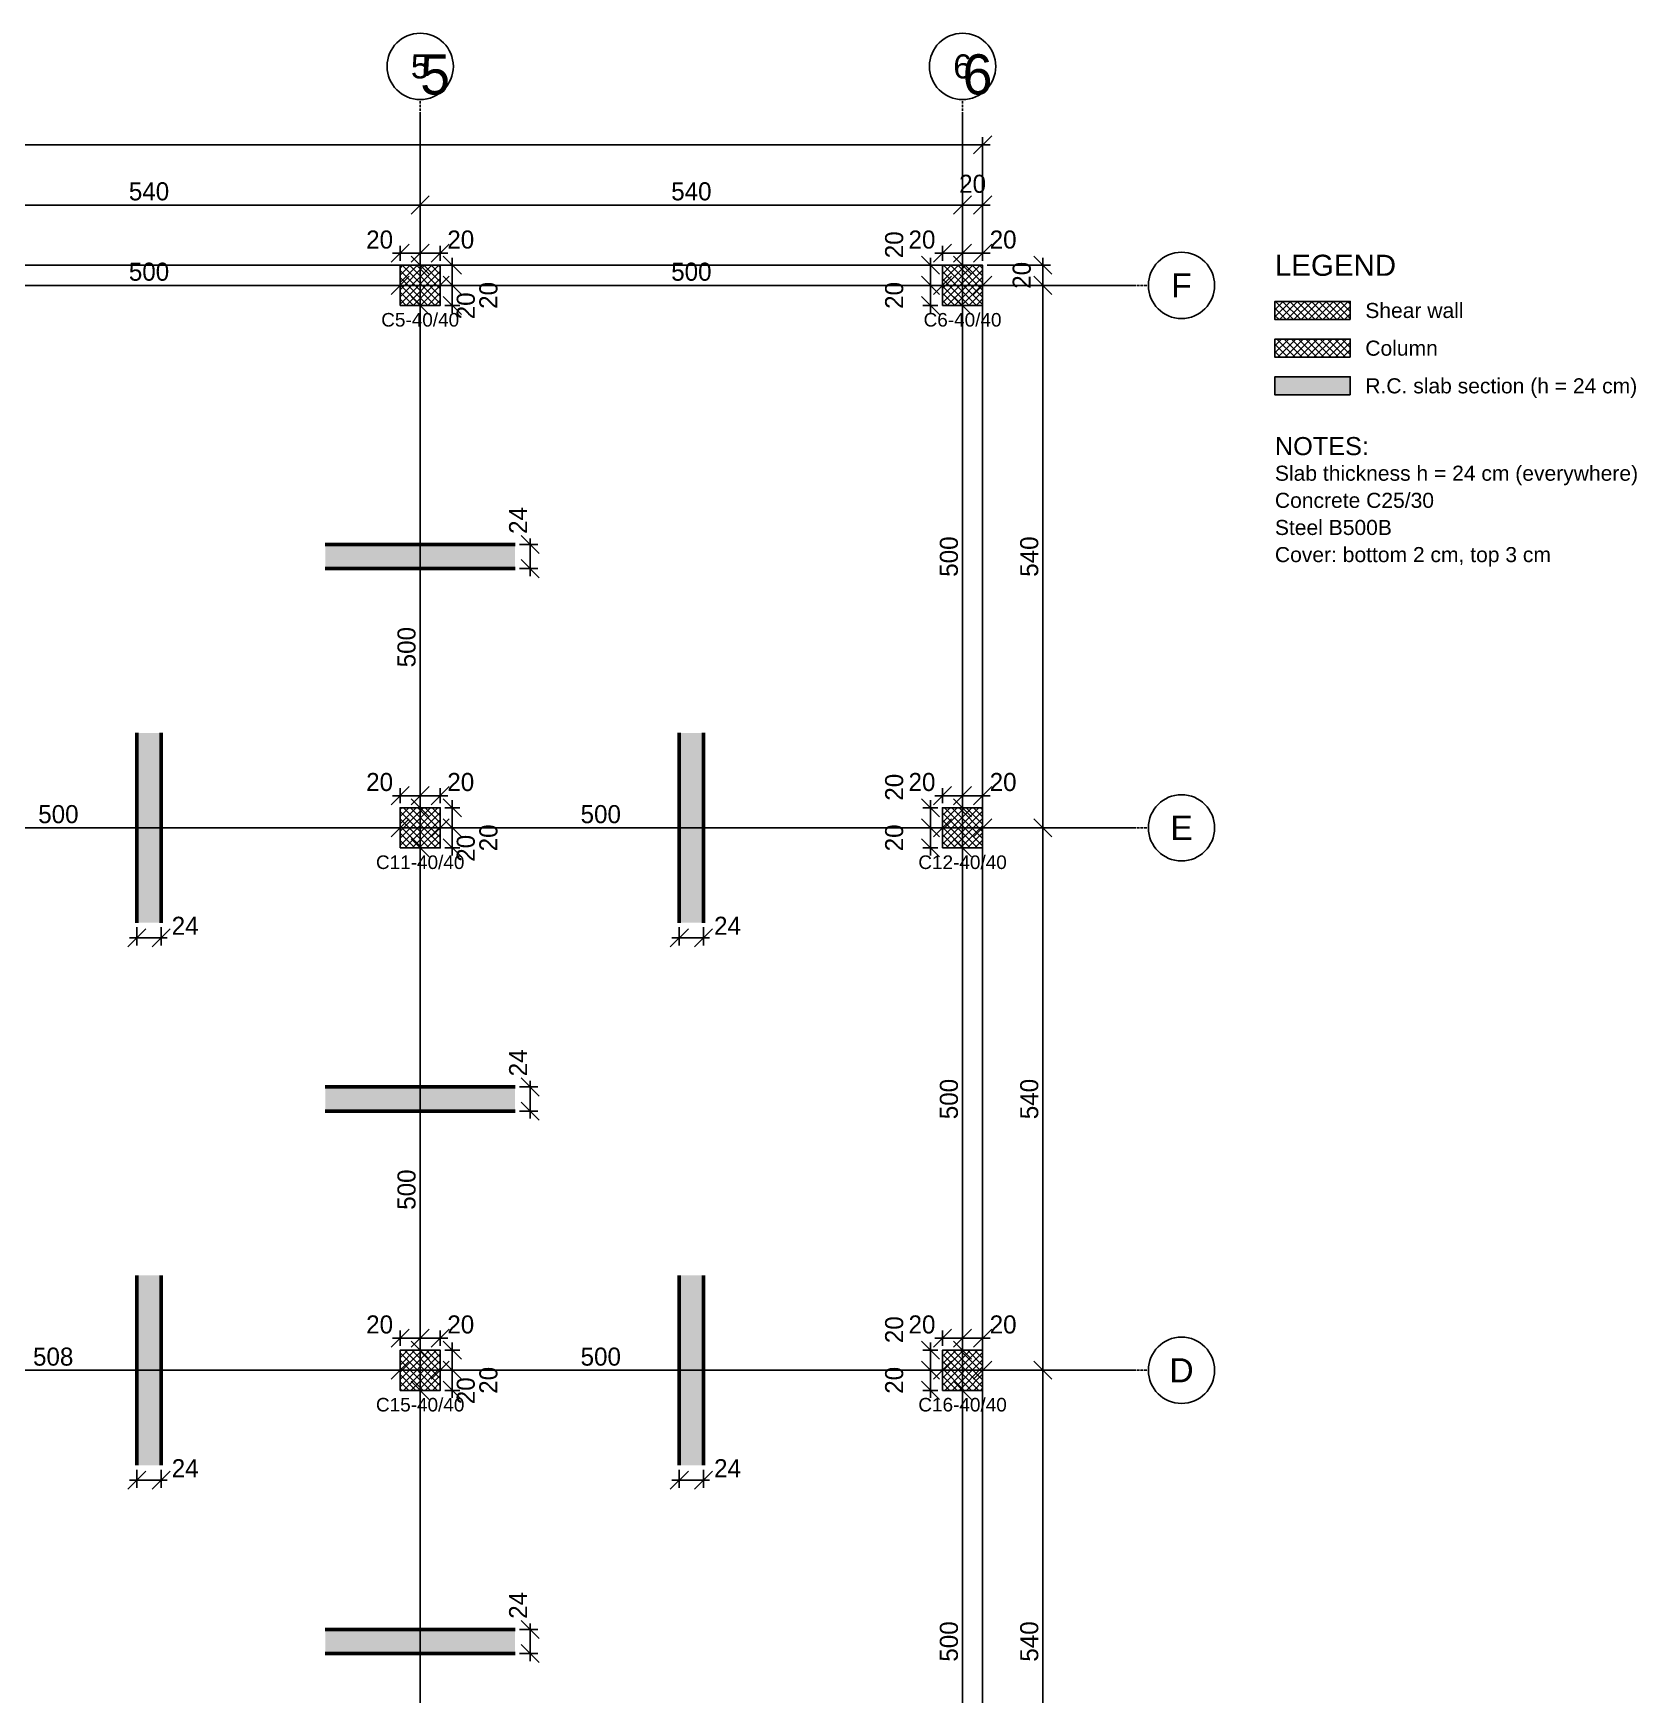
# Model space of a CAD drawing. Header units: centimetres. Extents: x -231 to 7431, y -4464 to 7215.
# Drawn here: x 1795 to 3391, y 5467 to 7121 of the extents above; entities that cross this region are included whole.
import ezdxf
from ezdxf.enums import TextEntityAlignment as Align

# ---------------------------------------------------------------- set-up
doc = ezdxf.new("R2010")
doc.units = ezdxf.units.CM
doc.linetypes.add('DASHDOT', pattern=[3.556, 2.54, -0.508, 0, -0.508])
for name, color, linetype in [('AXIS', 8, 'Continuous'), ('COLUMN', 3, 'Continuous'), ('FW_AXIS', 7, 'Continuous'), ('FW_COLUMN_HATCH', 8, 'Continuous'), ('FW_DIM', 7, 'Continuous'), ('FW_SLAB_SECTION', 8, 'Continuous'), ('FW_TEXT', 7, 'Continuous'), ('FW_WALL_HATCH', 8, 'Continuous'), ('SLAB', 7, 'Continuous')]:
    doc.layers.add(name, color=color, linetype=linetype)
doc.styles.add('REBAR_TXT', font='arial.ttf')
doc.dimstyles.new('FW_DIM', dxfattribs={"dimtxt": 18, "dimasz": 9, "dimexe": 7.5, "dimexo": 4.5, "dimgap": 4.5, "dimtad": 1, "dimdec": 0, "dimtxsty": 'Standard', "dimtsz": 9, "dimcen": 2.5, "dimdle": 7.5, "dimclrd": 256, "dimclre": 256, "dimclrt": 7, "dimazin": 3, "dimtfac": 1, "dimtmove": 2, "dimatfit": 3})

# ---------------------------------------------------------------- blocks, each defined once
blk = doc.blocks.new('_OBLIQUE')
at = {"color": 0, "linetype": 'BYBLOCK'}
blk.add_line((-0.5, -0.5), (0.5, 0.5), dxfattribs=at)
blk = doc.blocks.new('*D214')
for p, q in [((2152.5, 5790), (2207.5, 5790)), ((2160, 5794.5), (2160, 5797.5)), ((2200, 5794.5), (2200, 5797.5))]:
    blk.add_line(p, q)
at = {"layer": 'Defpoints'}
for p in [(2160, 5790), (2160, 5790), (2200, 5790)]:
    blk.add_point(p, dxfattribs=at)
at = {"layer": 'FW_DIM', "xscale": 18, "yscale": 18}
for p in [(2160, 5790), (2200, 5790)]:
    blk.add_blockref('_OBLIQUE', p, dxfattribs=at)
blk = doc.blocks.new('*D216')
for p, q in [((2692.5, 5790), (2747.5, 5790)), ((2700, 5794.5), (2700, 5797.5)), ((2740, 5794.5), (2740, 5797.5))]:
    blk.add_line(p, q)
at = {"layer": 'Defpoints'}
for p in [(2700, 5790), (2700, 5790), (2740, 5790)]:
    blk.add_point(p, dxfattribs=at)
at = {"layer": 'FW_DIM', "xscale": 18, "yscale": 18}
for p in [(2700, 5790), (2740, 5790)]:
    blk.add_blockref('_OBLIQUE', p, dxfattribs=at)
blk = doc.blocks.new('*D225')
for p, q in [((2160, 6334.5), (2160, 6337.5)), ((2200, 6334.5), (2200, 6337.5)), ((2152.5, 6330), (2207.5, 6330))]:
    blk.add_line(p, q)
at = {"layer": 'Defpoints'}
for p in [(2160, 6330), (2160, 6330), (2200, 6330)]:
    blk.add_point(p, dxfattribs=at)
at = {"layer": 'FW_DIM', "xscale": 18, "yscale": 18}
for p in [(2160, 6330), (2200, 6330)]:
    blk.add_blockref('_OBLIQUE', p, dxfattribs=at)
blk = doc.blocks.new('*D227')
for p, q in [((2700, 6334.5), (2700, 6337.5)), ((2740, 6334.5), (2740, 6337.5)), ((2692.5, 6330), (2747.5, 6330))]:
    blk.add_line(p, q)
at = {"layer": 'Defpoints'}
for p in [(2700, 6330), (2700, 6330), (2740, 6330)]:
    blk.add_point(p, dxfattribs=at)
at = {"layer": 'FW_DIM', "xscale": 18, "yscale": 18}
for p in [(2700, 6330), (2740, 6330)]:
    blk.add_blockref('_OBLIQUE', p, dxfattribs=at)
blk = doc.blocks.new('*D236')
for p, q in [((2152.5, 6870), (2207.5, 6870)), ((2160, 6874.5), (2160, 6877.5)), ((2200, 6874.5), (2200, 6877.5))]:
    blk.add_line(p, q)
at = {"layer": 'Defpoints'}
for p in [(2160, 6870), (2160, 6870), (2200, 6870)]:
    blk.add_point(p, dxfattribs=at)
at = {"layer": 'FW_DIM', "xscale": 18, "yscale": 18}
for p in [(2160, 6870), (2200, 6870)]:
    blk.add_blockref('_OBLIQUE', p, dxfattribs=at)
blk = doc.blocks.new('*D238')
for p, q in [((2692.5, 6870), (2747.5, 6870)), ((2700, 6874.5), (2700, 6877.5)), ((2740, 6874.5), (2740, 6877.5))]:
    blk.add_line(p, q)
at = {"layer": 'Defpoints'}
for p in [(2700, 6870), (2700, 6870), (2740, 6870)]:
    blk.add_point(p, dxfattribs=at)
at = {"layer": 'FW_DIM', "xscale": 18, "yscale": 18}
for p in [(2700, 6870), (2740, 6870)]:
    blk.add_blockref('_OBLIQUE', p, dxfattribs=at)
blk = doc.blocks.new('*D284')
for p, q in [((2180, 5265), (2180, 5777.5)), ((2175.5, 5770), (2172.5, 5770)), ((2175.5, 5272.5), (2172.5, 5272.5))]:
    blk.add_line(p, q)
at = {"layer": 'Defpoints'}
for p in [(2180, 5770), (2180, 5272.5), (2180, 5272.5)]:
    blk.add_point(p, dxfattribs=at)
at = {"layer": 'FW_DIM', "xscale": 18, "yscale": 18, "rotation": 90}
for p in [(2180, 5770), (2180, 5272.5)]:
    blk.add_blockref('_OBLIQUE', p, dxfattribs=at)
at = {"layer": 'FW_DIM', "color": 7, "insert": (2166.5, 5431.59), "char_height": 18, "attachment_point": 5, "rotation": 90}
blk.add_mtext('498', dxfattribs=at)
blk = doc.blocks.new('*D285')
for p, q in [((2175.5, 5810), (2172.5, 5810)), ((2180, 5762.5), (2180, 5817.5)), ((2175.5, 5770), (2172.5, 5770))]:
    blk.add_line(p, q)
at = {"layer": 'Defpoints'}
for p in [(2180, 5810), (2180, 5770), (2180, 5770)]:
    blk.add_point(p, dxfattribs=at)
at = {"layer": 'FW_DIM', "xscale": 18, "yscale": 18, "rotation": 90}
for p in [(2180, 5810), (2180, 5770)]:
    blk.add_blockref('_OBLIQUE', p, dxfattribs=at)
blk = doc.blocks.new('*D286')
for p, q in [((2175.5, 6310), (2172.5, 6310)), ((2180, 5802.5), (2180, 6317.5)), ((2175.5, 5810), (2172.5, 5810))]:
    blk.add_line(p, q)
at = {"layer": 'Defpoints'}
for p in [(2180, 6310), (2180, 5810), (2180, 5810)]:
    blk.add_point(p, dxfattribs=at)
at = {"layer": 'FW_DIM', "xscale": 18, "yscale": 18, "rotation": 90}
for p in [(2180, 6310), (2180, 5810)]:
    blk.add_blockref('_OBLIQUE', p, dxfattribs=at)
at = {"layer": 'FW_DIM', "color": 7, "insert": (2166.5, 5969.84), "char_height": 18, "attachment_point": 5, "rotation": 90}
blk.add_mtext('500', dxfattribs=at)
blk = doc.blocks.new('*D287')
for p, q in [((2180, 6302.5), (2180, 6357.5)), ((2175.5, 6350), (2172.5, 6350)), ((2175.5, 6310), (2172.5, 6310))]:
    blk.add_line(p, q)
at = {"layer": 'Defpoints'}
for p in [(2180, 6350), (2180, 6310), (2180, 6310)]:
    blk.add_point(p, dxfattribs=at)
at = {"layer": 'FW_DIM', "xscale": 18, "yscale": 18, "rotation": 90}
for p in [(2180, 6350), (2180, 6310)]:
    blk.add_blockref('_OBLIQUE', p, dxfattribs=at)
blk = doc.blocks.new('*D288')
for p, q in [((2175.5, 6850), (2172.5, 6850)), ((2180, 6342.5), (2180, 6857.5)), ((2175.5, 6350), (2172.5, 6350))]:
    blk.add_line(p, q)
at = {"layer": 'Defpoints'}
for p in [(2180, 6850), (2180, 6350), (2180, 6350)]:
    blk.add_point(p, dxfattribs=at)
at = {"layer": 'FW_DIM', "xscale": 18, "yscale": 18, "rotation": 90}
for p in [(2180, 6850), (2180, 6350)]:
    blk.add_blockref('_OBLIQUE', p, dxfattribs=at)
at = {"layer": 'FW_DIM', "color": 7, "insert": (2166.5, 6509.84), "char_height": 18, "attachment_point": 5, "rotation": 90}
blk.add_mtext('500', dxfattribs=at)
blk = doc.blocks.new('*D289')
for p, q in [((2180, 6842.5), (2180, 6897.5)), ((2175.5, 6890), (2172.5, 6890)), ((2175.5, 6850), (2172.5, 6850))]:
    blk.add_line(p, q)
at = {"layer": 'Defpoints'}
for p in [(2180, 6890), (2180, 6850), (2180, 6850)]:
    blk.add_point(p, dxfattribs=at)
at = {"layer": 'FW_DIM', "xscale": 18, "yscale": 18, "rotation": 90}
for p in [(2180, 6890), (2180, 6850)]:
    blk.add_blockref('_OBLIQUE', p, dxfattribs=at)
blk = doc.blocks.new('*D295')
for p, q in [((2720, 5262.5), (2720, 5777.5)), ((2715.5, 5770), (2712.5, 5770)), ((2715.5, 5270), (2712.5, 5270))]:
    blk.add_line(p, q)
at = {"layer": 'Defpoints'}
for p in [(2720, 5770), (2720, 5270), (2720, 5270)]:
    blk.add_point(p, dxfattribs=at)
at = {"layer": 'FW_DIM', "xscale": 18, "yscale": 18, "rotation": 90}
for p in [(2720, 5770), (2720, 5270)]:
    blk.add_blockref('_OBLIQUE', p, dxfattribs=at)
at = {"layer": 'FW_DIM', "color": 7, "insert": (2706.5, 5520), "char_height": 18, "attachment_point": 5, "rotation": 90}
blk.add_mtext('500', dxfattribs=at)
blk = doc.blocks.new('*D296')
for p, q in [((2715.5, 5810), (2712.5, 5810)), ((2720, 5762.5), (2720, 5817.5)), ((2715.5, 5770), (2712.5, 5770))]:
    blk.add_line(p, q)
at = {"layer": 'Defpoints'}
for p in [(2720, 5810), (2720, 5770), (2720, 5770)]:
    blk.add_point(p, dxfattribs=at)
at = {"layer": 'FW_DIM', "xscale": 18, "yscale": 18, "rotation": 90}
for p in [(2720, 5810), (2720, 5770)]:
    blk.add_blockref('_OBLIQUE', p, dxfattribs=at)
blk = doc.blocks.new('*D297')
for p, q in [((2715.5, 6310), (2712.5, 6310)), ((2720, 5802.5), (2720, 6317.5)), ((2715.5, 5810), (2712.5, 5810))]:
    blk.add_line(p, q)
at = {"layer": 'Defpoints'}
for p in [(2720, 6310), (2720, 5810), (2720, 5810)]:
    blk.add_point(p, dxfattribs=at)
at = {"layer": 'FW_DIM', "xscale": 18, "yscale": 18, "rotation": 90}
for p in [(2720, 6310), (2720, 5810)]:
    blk.add_blockref('_OBLIQUE', p, dxfattribs=at)
at = {"layer": 'FW_DIM', "color": 7, "insert": (2706.5, 6060), "char_height": 18, "attachment_point": 5, "rotation": 90}
blk.add_mtext('500', dxfattribs=at)
blk = doc.blocks.new('*D298')
for p, q in [((2720, 6302.5), (2720, 6357.5)), ((2715.5, 6350), (2712.5, 6350)), ((2715.5, 6310), (2712.5, 6310))]:
    blk.add_line(p, q)
at = {"layer": 'Defpoints'}
for p in [(2720, 6350), (2720, 6310), (2720, 6310)]:
    blk.add_point(p, dxfattribs=at)
at = {"layer": 'FW_DIM', "xscale": 18, "yscale": 18, "rotation": 90}
for p in [(2720, 6350), (2720, 6310)]:
    blk.add_blockref('_OBLIQUE', p, dxfattribs=at)
blk = doc.blocks.new('*D299')
for p, q in [((2715.5, 6850), (2712.5, 6850)), ((2720, 6342.5), (2720, 6857.5)), ((2715.5, 6350), (2712.5, 6350))]:
    blk.add_line(p, q)
at = {"layer": 'Defpoints'}
for p in [(2720, 6850), (2720, 6350), (2720, 6350)]:
    blk.add_point(p, dxfattribs=at)
at = {"layer": 'FW_DIM', "xscale": 18, "yscale": 18, "rotation": 90}
for p in [(2720, 6850), (2720, 6350)]:
    blk.add_blockref('_OBLIQUE', p, dxfattribs=at)
at = {"layer": 'FW_DIM', "color": 7, "insert": (2706.5, 6600), "char_height": 18, "attachment_point": 5, "rotation": 90}
blk.add_mtext('500', dxfattribs=at)
blk = doc.blocks.new('*D300')
for p, q in [((2720, 6842.5), (2720, 6897.5)), ((2715.5, 6890), (2712.5, 6890)), ((2715.5, 6850), (2712.5, 6850))]:
    blk.add_line(p, q)
at = {"layer": 'Defpoints'}
for p in [(2720, 6890), (2720, 6850), (2720, 6850)]:
    blk.add_point(p, dxfattribs=at)
at = {"layer": 'FW_DIM', "xscale": 18, "yscale": 18, "rotation": 90}
for p in [(2720, 6890), (2720, 6850)]:
    blk.add_blockref('_OBLIQUE', p, dxfattribs=at)
blk = doc.blocks.new('*D305')
for p, q in [((1632.5, 6950), (2187.5, 6950)), ((1640, 6894.5), (1640, 6957.5)), ((2180, 6894.5), (2180, 6957.5))]:
    blk.add_line(p, q)
at = {"layer": 'Defpoints'}
for p in [(1640, 6950), (1640, 6890), (2180, 6890)]:
    blk.add_point(p, dxfattribs=at)
at = {"layer": 'FW_DIM', "xscale": 18, "yscale": 18}
for p in [(1640, 6950), (2180, 6950)]:
    blk.add_blockref('_OBLIQUE', p, dxfattribs=at)
at = {"layer": 'FW_DIM', "color": 7, "insert": (1910, 6963.5), "char_height": 18, "attachment_point": 5}
blk.add_mtext('540', dxfattribs=at)
blk = doc.blocks.new('*D306')
for p, q in [((2172.5, 6950), (2727.5, 6950)), ((2180, 6894.5), (2180, 6957.5)), ((2720, 6894.5), (2720, 6957.5))]:
    blk.add_line(p, q)
at = {"layer": 'Defpoints'}
for p in [(2180, 6950), (2180, 6890), (2720, 6890)]:
    blk.add_point(p, dxfattribs=at)
at = {"layer": 'FW_DIM', "xscale": 18, "yscale": 18}
for p in [(2180, 6950), (2720, 6950)]:
    blk.add_blockref('_OBLIQUE', p, dxfattribs=at)
at = {"layer": 'FW_DIM', "color": 7, "insert": (2450, 6963.5), "char_height": 18, "attachment_point": 5}
blk.add_mtext('540', dxfattribs=at)
blk = doc.blocks.new('*D307')
for p, q in [((2712.5, 6950), (2747.5, 6950)), ((2720, 6894.5), (2720, 6957.5)), ((2740, 6894.5), (2740, 6957.5))]:
    blk.add_line(p, q)
at = {"layer": 'Defpoints'}
for p in [(2720, 6950), (2720, 6890), (2740, 6890)]:
    blk.add_point(p, dxfattribs=at)
at = {"layer": 'FW_DIM', "xscale": 18, "yscale": 18}
for p in [(2720, 6950), (2740, 6950)]:
    blk.add_blockref('_OBLIQUE', p, dxfattribs=at)
at = {"layer": 'FW_DIM', "color": 7, "insert": (2730, 6971), "char_height": 18, "attachment_point": 5}
blk.add_mtext('20', dxfattribs=at)
blk = doc.blocks.new('*D315')
for p, q in [((0, 6894.5), (0, 7017.5)), ((2740, 6894.5), (2740, 7017.5)), ((-7.5, 7010), (2747.5, 7010))]:
    blk.add_line(p, q)
at = {"layer": 'Defpoints'}
for p in [(0, 7010), (0, 6890), (2740, 6890)]:
    blk.add_point(p, dxfattribs=at)
at = {"layer": 'FW_DIM', "xscale": 18, "yscale": 18}
for p in [(0, 7010), (2740, 7010)]:
    blk.add_blockref('_OBLIQUE', p, dxfattribs=at)
at = {"layer": 'FW_DIM', "color": 7, "insert": (1370, 7023.5), "char_height": 18, "attachment_point": 5}
blk.add_mtext('2740', dxfattribs=at)
blk = doc.blocks.new('*D326')
for p, q in [((2744.5, 5790), (2807.5, 5790)), ((2800, 5242.5), (2800, 5797.5)), ((2744.5, 5250), (2807.5, 5250))]:
    blk.add_line(p, q)
at = {"layer": 'Defpoints'}
for p in [(2740, 5790), (2740, 5250), (2800, 5250)]:
    blk.add_point(p, dxfattribs=at)
at = {"layer": 'FW_DIM', "xscale": 18, "yscale": 18, "rotation": 90}
for p in [(2800, 5790), (2800, 5250)]:
    blk.add_blockref('_OBLIQUE', p, dxfattribs=at)
at = {"layer": 'FW_DIM', "color": 7, "insert": (2786.5, 5520), "char_height": 18, "attachment_point": 5, "rotation": 90}
blk.add_mtext('540', dxfattribs=at)
blk = doc.blocks.new('*D327')
for p, q in [((2800, 5782.5), (2800, 6337.5)), ((2744.5, 6330), (2807.5, 6330)), ((2744.5, 5790), (2807.5, 5790))]:
    blk.add_line(p, q)
at = {"layer": 'Defpoints'}
for p in [(2740, 6330), (2740, 5790), (2800, 5790)]:
    blk.add_point(p, dxfattribs=at)
at = {"layer": 'FW_DIM', "xscale": 18, "yscale": 18, "rotation": 90}
for p in [(2800, 6330), (2800, 5790)]:
    blk.add_blockref('_OBLIQUE', p, dxfattribs=at)
at = {"layer": 'FW_DIM', "color": 7, "insert": (2786.5, 6060), "char_height": 18, "attachment_point": 5, "rotation": 90}
blk.add_mtext('540', dxfattribs=at)
blk = doc.blocks.new('*D328')
for p, q in [((2744.5, 6870), (2807.5, 6870)), ((2800, 6322.5), (2800, 6877.5)), ((2744.5, 6330), (2807.5, 6330))]:
    blk.add_line(p, q)
at = {"layer": 'Defpoints'}
for p in [(2740, 6870), (2740, 6330), (2800, 6330)]:
    blk.add_point(p, dxfattribs=at)
at = {"layer": 'FW_DIM', "xscale": 18, "yscale": 18, "rotation": 90}
for p in [(2800, 6870), (2800, 6330)]:
    blk.add_blockref('_OBLIQUE', p, dxfattribs=at)
at = {"layer": 'FW_DIM', "color": 7, "insert": (2786.5, 6600), "char_height": 18, "attachment_point": 5, "rotation": 90}
blk.add_mtext('540', dxfattribs=at)
blk = doc.blocks.new('*D329')
for p, q in [((2800, 6862.5), (2800, 6897.5)), ((2744.5, 6890), (2807.5, 6890)), ((2744.5, 6870), (2807.5, 6870))]:
    blk.add_line(p, q)
at = {"layer": 'Defpoints'}
for p in [(2740, 6890), (2740, 6870), (2800, 6870)]:
    blk.add_point(p, dxfattribs=at)
at = {"layer": 'FW_DIM', "xscale": 18, "yscale": 18, "rotation": 90}
for p in [(2800, 6890), (2800, 6870)]:
    blk.add_blockref('_OBLIQUE', p, dxfattribs=at)
at = {"layer": 'FW_DIM', "color": 7, "insert": (2779, 6880), "char_height": 18, "attachment_point": 5, "rotation": 90}
blk.add_mtext('20', dxfattribs=at)

msp = doc.modelspace()

# ---------------------------------------------------------------- hatches: boundary and pattern name
at = {"layer": 'FW_COLUMN_HATCH'}
h = msp.add_hatch(dxfattribs=at)
h.set_pattern_fill('ANSI37', scale=1.6)
h.paths.add_polyline_path([(2160, 6850), (2160, 6890), (2200, 6890), (2200, 6850), (2160, 6850)])
h = msp.add_hatch(dxfattribs=at)
h.set_pattern_fill('ANSI37', scale=1.6)
h.paths.add_polyline_path([(2700, 6850), (2700, 6890), (2740, 6890), (2740, 6850), (2700, 6850)])
h = msp.add_hatch(dxfattribs=at)
h.set_pattern_fill('ANSI37', scale=1.6)
h.paths.add_polyline_path([(3106, 6798.5), (3106, 6816.5), (3031, 6816.5), (3031, 6798.5), (3106, 6798.5)])
h = msp.add_hatch(dxfattribs=at)
h.set_pattern_fill('ANSI37', scale=1.6)
h.paths.add_polyline_path([(2160, 6310), (2160, 6350), (2200, 6350), (2200, 6310), (2160, 6310)])
h = msp.add_hatch(dxfattribs=at)
h.set_pattern_fill('ANSI37', scale=1.6)
h.paths.add_polyline_path([(2700, 6310), (2700, 6350), (2740, 6350), (2740, 6310), (2700, 6310)])
h = msp.add_hatch(dxfattribs=at)
h.set_pattern_fill('ANSI37', scale=1.6)
h.paths.add_polyline_path([(2160, 5770), (2160, 5810), (2200, 5810), (2200, 5770), (2160, 5770)])
h = msp.add_hatch(dxfattribs=at)
h.set_pattern_fill('ANSI37', scale=1.6)
h.paths.add_polyline_path([(2700, 5770), (2700, 5810), (2740, 5810), (2740, 5770), (2700, 5770)])
at = {"layer": 'FW_SLAB_SECTION'}
h = msp.add_hatch(color=8, dxfattribs=at)
h.dxf.hatch_style = 1
h.paths.add_polyline_path([(3106, 6761), (3106, 6779), (3031, 6779), (3031, 6761), (3106, 6761)])
h = msp.add_hatch(color=8, dxfattribs=at)
h.dxf.hatch_style = 1
h.paths.add_polyline_path([(2274.5, 6588), (2274.5, 6612), (2085.5, 6612), (2085.5, 6588), (2274.5, 6588)])
h = msp.add_hatch(color=8, dxfattribs=at)
h.dxf.hatch_style = 1
h.paths.add_polyline_path([(1922, 6235.5), (1922, 6424.5), (1898, 6424.5), (1898, 6235.5), (1922, 6235.5)])
h = msp.add_hatch(color=8, dxfattribs=at)
h.dxf.hatch_style = 1
h.paths.add_polyline_path([(2462, 6235.5), (2462, 6424.5), (2438, 6424.5), (2438, 6235.5), (2462, 6235.5)])
h = msp.add_hatch(color=8, dxfattribs=at)
h.dxf.hatch_style = 1
h.paths.add_polyline_path([(2274.5, 6048), (2274.5, 6072), (2085.5, 6072), (2085.5, 6048), (2274.5, 6048)])
h = msp.add_hatch(color=8, dxfattribs=at)
h.dxf.hatch_style = 1
h.paths.add_polyline_path([(1922, 5695.5), (1922, 5884.5), (1898, 5884.5), (1898, 5695.5), (1922, 5695.5)])
h = msp.add_hatch(color=8, dxfattribs=at)
h.dxf.hatch_style = 1
h.paths.add_polyline_path([(2462, 5695.5), (2462, 5884.5), (2438, 5884.5), (2438, 5695.5), (2462, 5695.5)])
h = msp.add_hatch(color=8, dxfattribs=at)
h.dxf.hatch_style = 1
h.paths.add_polyline_path([(2274.5, 5508), (2274.5, 5532), (2085.5, 5532), (2085.5, 5508), (2274.5, 5508)])
at = {"layer": 'FW_WALL_HATCH'}
h = msp.add_hatch(dxfattribs=at)
h.set_pattern_fill('ANSI37', scale=1.6)
h.paths.add_polyline_path([(3106, 6836), (3106, 6854), (3031, 6854), (3031, 6836), (3106, 6836)])

# ---------------------------------------------------------------- linework, layer by layer
at = {"layer": 'AXIS'}
for p, q in [((2180, 4000), (2180, 7040)), ((2720, 4000), (2720, 7040)), ((-150, 6870), (2890, 6870)), ((-150, 6330), (2890, 6330)), ((-150, 5790), (2890, 5790))]:
    msp.add_line(p, q, dxfattribs=at)
at = {"layer": 'COLUMN'}
for points in [[(2160, 6850), (2200, 6850), (2200, 6890), (2160, 6890)], [(2700, 6850), (2740, 6850), (2740, 6890), (2700, 6890)], [(2160, 6310), (2200, 6310), (2200, 6350), (2160, 6350)], [(2700, 6310), (2740, 6310), (2740, 6350), (2700, 6350)], [(2160, 5770), (2200, 5770), (2200, 5810), (2160, 5810)], [(2700, 5770), (2740, 5770), (2740, 5810), (2700, 5810)]]:
    msp.add_lwpolyline(points, close=True, dxfattribs=at)
at = {"layer": 'FW_AXIS', "linetype": 'DASHDOT'}
for p, q in [((2180, 7040), (2180, 7055)), ((2720, 7040), (2720, 7055)), ((2890, 6870), (2905, 6870)), ((2890, 6330), (2905, 6330)), ((2890, 5790), (2905, 5790))]:
    msp.add_line(p, q, dxfattribs=at)
at = {"layer": 'FW_AXIS'}
for centre in [(2180, 7088), (2720, 7088), (2938, 6870), (2938, 6330), (2938, 5790)]:
    msp.add_circle(centre, 33, dxfattribs=at)
at = {"layer": 'FW_SLAB_SECTION', "color": 7, "lineweight": 50}
for p, q in [((2085.5, 6612), (2274.5, 6612)), ((2085.5, 6588), (2274.5, 6588)), ((1898, 6235.5), (1898, 6424.5)), ((1922, 6235.5), (1922, 6424.5)), ((2438, 6235.5), (2438, 6424.5)), ((2462, 6235.5), (2462, 6424.5)), ((2085.5, 6072), (2274.5, 6072)), ((2085.5, 6048), (2274.5, 6048)), ((1898, 5695.5), (1898, 5884.5)), ((1922, 5695.5), (1922, 5884.5)), ((2438, 5695.5), (2438, 5884.5)), ((2462, 5695.5), (2462, 5884.5)), ((2085.5, 5532), (2274.5, 5532)), ((2085.5, 5508), (2274.5, 5508))]:
    msp.add_line(p, q, dxfattribs=at)
at = {"layer": 'FW_TEXT'}
for points in [[(3106, 6836), (3106, 6854), (3031, 6854), (3031, 6836), (3106, 6836)], [(3106, 6798.5), (3106, 6816.5), (3031, 6816.5), (3031, 6798.5), (3106, 6798.5)], [(3106, 6761), (3106, 6779), (3031, 6779), (3031, 6761), (3106, 6761)]]:
    msp.add_lwpolyline(points, close=True, dxfattribs=at)
at = {"layer": 'SLAB'}
msp.add_lwpolyline([(0, 4150), (2740, 4150), (2740, 6890), (0, 6890)], close=True, dxfattribs=at)

# ---------------------------------------------------------------- texts
at = {"layer": 'AXIS'}
for s, p in [('5', (2180, 7060)), ('6', (2720, 7060))]:
    msp.add_text(s, height=40, dxfattribs=at).set_placement(p)
at = {"layer": 'FW_AXIS', "color": 7, "style": 'REBAR_TXT'}
for s, p in [('5', (2180, 7088)), ('6', (2720, 7088)), ('F', (2938, 6870)), ('E', (2938, 6330)), ('D', (2938, 5790))]:
    msp.add_text(s, height=24, dxfattribs=at).set_placement(p, align=Align.MIDDLE_CENTER)
at = {"layer": 'FW_TEXT', "color": 7, "style": 'REBAR_TXT'}
for s, height, p in [('LEGEND', 21, (3031, 6890)), ('Shear wall', 15, (3121, 6845)), ('Column', 15, (3121, 6807.5)), ('R.C. slab section (h = 24 cm)', 15, (3121, 6770)), ('NOTES:', 18, (3031, 6710)), ('Slab thickness h = 24 cm (everywhere)', 15, (3031, 6683)), ('Concrete C25/30', 15, (3031, 6656)), ('Steel B500B', 15, (3031, 6629)), ('Cover: bottom 2 cm, top 3 cm', 15, (3031, 6602))]:
    msp.add_text(s, height=height, dxfattribs=at).set_placement(p, align=Align.MIDDLE_LEFT)
for s, p in [('C5-40/40', (2180, 6842.5)), ('C6-40/40', (2720, 6842.5)), ('C11-40/40', (2180, 6302.5)), ('C12-40/40', (2720, 6302.5)), ('C15-40/40', (2180, 5762.5)), ('C16-40/40', (2720, 5762.5))]:
    msp.add_text(s, height=13.5, dxfattribs=at).set_placement(p, align=Align.TOP_CENTER)

# ---------------------------------------------------------------- dimensions: what is measured, and where the dimension line sits
at = {"layer": 'FW_DIM'}
for base, p1, p2, picture, middle in [((0, 7010), (0, 6890), (2740, 6890), '*D315', (1370, 7023.5)), ((2720, 6950), (2720, 6890), (2740, 6890), '*D307', (2730, 6971)), ((1640, 6950), (1640, 6890), (2180, 6890), '*D305', (1910, 6963.5)), ((2180, 6950), (2180, 6890), (2720, 6890), '*D306', (2450, 6963.5))]:
    dim = msp.add_linear_dim(base=base, p1=p1, p2=p2, dimstyle='FW_DIM', dxfattribs=at)
    dim.commit()
    dim.dimension.update_dxf_attribs({"geometry": picture, "text_midpoint": middle})
for base, p1, p2, location, text in [((2160, 6902), (2160, 6890), (2180, 6890), (2139.6, 6915.5), '20'), ((2180, 6902), (2180, 6890), (2200, 6890), (2220.4, 6915.5), '20'), ((2700, 6902), (2700, 6890), (2720, 6890), (2679.6, 6915.5), '20'), ((2720, 6902), (2720, 6890), (2740, 6890), (2760.4, 6915.5), '20'), ((1660, 6870), (1660, 6870), (2160, 6870), (1910, 6883.5), '500'), ((2200, 6870), (2200, 6870), (2700, 6870), (2450, 6883.5), '500'), ((2160, 6362), (2160, 6350), (2180, 6350), (2139.6, 6375.5), '20'), ((2180, 6362), (2180, 6350), (2200, 6350), (2220.4, 6375.5), '20'), ((2700, 6362), (2700, 6350), (2720, 6350), (2679.6, 6375.5), '20'), ((2720, 6362), (2720, 6350), (2740, 6350), (2760.4, 6375.5), '20'), ((1660, 6330), (1660, 6330), (2160, 6330), (1819.8, 6343.5), '500'), ((2200, 6330), (2200, 6330), (2700, 6330), (2359.8, 6343.5), '500'), ((1898, 6220.5), (1898, 6235.5), (1922, 6235.5), (1946, 6232.5), '24'), ((2438, 6220.5), (2438, 6235.5), (2462, 6235.5), (2486, 6232.5), '24'), ((2160, 5822), (2160, 5810), (2180, 5810), (2139.6, 5835.5), '20'), ((2180, 5822), (2180, 5810), (2200, 5810), (2220.4, 5835.5), '20'), ((2700, 5822), (2700, 5810), (2720, 5810), (2679.6, 5835.5), '20'), ((2720, 5822), (2720, 5810), (2740, 5810), (2760.4, 5835.5), '20'), ((1652.5, 5790), (1652.5, 5790), (2160, 5790), (1814.6, 5803.5), '508'), ((2200, 5790), (2200, 5790), (2700, 5790), (2359.8, 5803.5), '500'), ((1898, 5680.5), (1898, 5695.5), (1922, 5695.5), (1946, 5692.5), '24'), ((2438, 5680.5), (2438, 5695.5), (2462, 5695.5), (2486, 5692.5), '24')]:
    msp.add_linear_dim(base=base, p1=p1, p2=p2, location=location, text=text, dimstyle='FW_DIM', override={"dimtmove": 2}, dxfattribs=at).render()
for base, p1, p2, location, text in [((2688, 6870), (2700, 6870), (2700, 6890), (2652, 6910.4), '20'), ((2212, 6870), (2200, 6870), (2200, 6890), (2225.5, 6849.6), '20'), ((2212, 6850), (2200, 6850), (2200, 6870), (2248, 6860), '20'), ((2688, 6850), (2700, 6850), (2700, 6870), (2652, 6860), '20'), ((2289.5, 6588), (2274.5, 6588), (2274.5, 6612), (2277.5, 6636), '24'), ((2688, 6330), (2700, 6330), (2700, 6350), (2652, 6370.4), '20'), ((2212, 6330), (2200, 6330), (2200, 6350), (2225.5, 6309.6), '20'), ((2212, 6310), (2200, 6310), (2200, 6330), (2248, 6320), '20'), ((2688, 6310), (2700, 6310), (2700, 6330), (2652, 6320), '20'), ((2289.5, 6048), (2274.5, 6048), (2274.5, 6072), (2277.5, 6096), '24'), ((2688, 5790), (2700, 5790), (2700, 5810), (2652, 5830.4), '20'), ((2212, 5790), (2200, 5790), (2200, 5810), (2225.5, 5769.6), '20'), ((2212, 5770), (2200, 5770), (2200, 5790), (2248, 5780), '20'), ((2688, 5770), (2700, 5770), (2700, 5790), (2652, 5780), '20'), ((2289.5, 5508), (2274.5, 5508), (2274.5, 5532), (2277.5, 5556), '24')]:
    msp.add_linear_dim(base=base, p1=p1, p2=p2, angle=90, location=location, text=text, dimstyle='FW_DIM', override={"dimtmove": 2}, dxfattribs=at).render()
for base, p1, p2, text, picture, middle in [((2180, 6850), (2180, 6850), (2180, 6890), ' ', '*D289', (2180, 6870)), ((2720, 6850), (2720, 6850), (2720, 6890), ' ', '*D300', (2720, 6870)), ((2180, 6350), (2180, 6350), (2180, 6850), '500', '*D288', (2166.5, 6509.8)), ((2720, 6350), (2720, 6350), (2720, 6850), '500', '*D299', (2706.5, 6600)), ((2180, 6310), (2180, 6310), (2180, 6350), ' ', '*D287', (2180, 6330)), ((2720, 6310), (2720, 6310), (2720, 6350), ' ', '*D298', (2720, 6330)), ((2180, 5810), (2180, 5810), (2180, 6310), '500', '*D286', (2166.5, 5969.8)), ((2720, 5810), (2720, 5810), (2720, 6310), '500', '*D297', (2706.5, 6060)), ((2180, 5770), (2180, 5770), (2180, 5810), ' ', '*D285', (2180, 5790)), ((2720, 5770), (2720, 5770), (2720, 5810), ' ', '*D296', (2720, 5790)), ((2180, 5272.5), (2180, 5272.5), (2180, 5770), '498', '*D284', (2166.5, 5431.6)), ((2720, 5270), (2720, 5270), (2720, 5770), '500', '*D295', (2706.5, 5520))]:
    dim = msp.add_linear_dim(base=base, p1=p1, p2=p2, angle=90, text=text, dimstyle='FW_DIM', override={"dimtmove": 2}, dxfattribs=at)
    dim.commit()
    dim.dimension.update_dxf_attribs({"geometry": picture, "text_midpoint": middle, "dimtype": 160})
for base, p1, p2, picture, middle in [((2800, 6870), (2740, 6870), (2740, 6890), '*D329', (2779, 6880)), ((2800, 6330), (2740, 6330), (2740, 6870), '*D328', (2786.5, 6600)), ((2800, 5790), (2740, 5790), (2740, 6330), '*D327', (2786.5, 6060)), ((2800, 5250), (2740, 5250), (2740, 5790), '*D326', (2786.5, 5520))]:
    dim = msp.add_linear_dim(base=base, p1=p1, p2=p2, angle=90, dimstyle='FW_DIM', dxfattribs=at)
    dim.commit()
    dim.dimension.update_dxf_attribs({"geometry": picture, "text_midpoint": middle})
for base, p1, p2, picture, middle in [((2160, 6870), (2160, 6870), (2200, 6870), '*D236', (2180, 6870)), ((2700, 6870), (2700, 6870), (2740, 6870), '*D238', (2720, 6870)), ((2160, 6330), (2160, 6330), (2200, 6330), '*D225', (2180, 6330)), ((2700, 6330), (2700, 6330), (2740, 6330), '*D227', (2720, 6330)), ((2160, 5790), (2160, 5790), (2200, 5790), '*D214', (2180, 5790)), ((2700, 5790), (2700, 5790), (2740, 5790), '*D216', (2720, 5790))]:
    dim = msp.add_linear_dim(base=base, p1=p1, p2=p2, text=' ', dimstyle='FW_DIM', override={"dimtmove": 2}, dxfattribs=at)
    dim.commit()
    dim.dimension.update_dxf_attribs({"geometry": picture, "text_midpoint": middle, "dimtype": 160})

doc.saveas('drawing.dxf')
